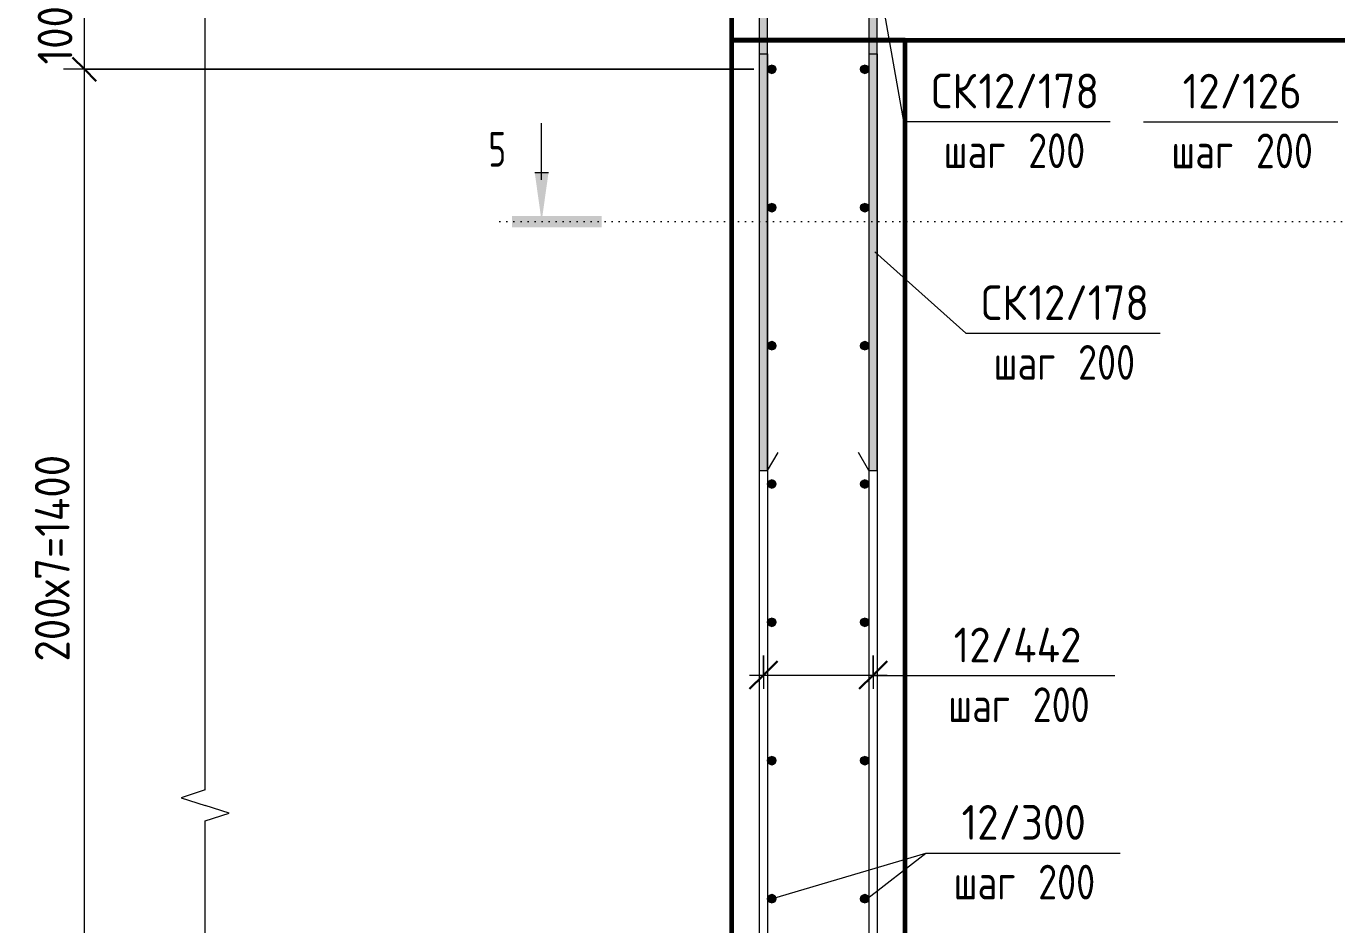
# Model space of a CAD drawing. Header units: millimetres. Extents: x 2384 to 38512, y -3571 to 48684.
# Drawn here: x 2744 to 4632, y 46501 to 47795 of the extents above; entities that cross this region are included whole.
import ezdxf

# ---------------------------------------------------------------- set-up
doc = ezdxf.new("R2010")
doc.units = ezdxf.units.MM
doc.linetypes.add('04 Пунктир 10мм', pattern=[10, 0, -10])
for name, color, linetype, lineweight in [('AA_Dim', 7, 'Continuous', 9), ('AA_Dim-20', 7, 'Continuous', 9), ('AA_Oformlenie', 7, 'Continuous', 9), ('AA_Razrez', 7, 'Continuous', 9), ('AA_Vinoska', 7, 'Continuous', 9), ('AF_Stena_Опалубка', 253, 'Continuous', 20), ('KR_Armatura', 7, 'Continuous', 20), ('KR_Armatura_Tonkie', 7, 'Continuous', 20)]:
    doc.layers.add(name, color=color, linetype=linetype, lineweight=lineweight)
doc.styles.add('ISOCPEUR', font='isocpeur.ttf', dxfattribs={"width": 0.7, "height": 50})
doc.styles.add('ISOCPEUR_1', font='isocpeur.ttf', dxfattribs={"width": 0.9, "height": 50})
doc.styles.add('ISOCPEUR_2', font='isocpeur.ttf', dxfattribs={"width": 0.8, "height": 50})
doc.dimstyles.new('05_Округл_50мм__непрозр_', dxfattribs={"dimscale": 304.8, "dimtxt": 49.799059, "dimasz": 0.111549, "dimexe": 0.098425, "dimexo": 0.065617, "dimgap": 0.019685, "dimtad": 1, "dimdec": 0, "dimrnd": 50, "dimdsep": 46, "dimtxsty": 'ISOCPEUR_1', "dimblk1": 'OBLIQUE', "dimblk2": 'OBLIQUE', "dimsah": 1, "dimcen": 0.09, "dimdle": 0.098425, "dimazin": 0, "dimtfac": 1, "dimtdec": 4, "dimtix": 1, "dimtmove": 0, "dimatfit": 3, "dimfxl": 1, "dimtvp": 1, "dimtfill": 1, "dimtolj": 1, "dimtzin": 0, "dimlwd": 18, "dimlwe": 18, "dimarcsym": 2})
doc.dimstyles.new('05_Округл_5мм__прозр__1', dxfattribs={"dimscale": 304.8, "dimtxt": 49.799059, "dimasz": 0.111549, "dimexe": 0.098425, "dimexo": 0.065617, "dimgap": 0.006562, "dimtad": 1, "dimdec": 0, "dimrnd": 5, "dimdsep": 46, "dimtxsty": 'ISOCPEUR_1', "dimblk1": 'OBLIQUE', "dimblk2": 'OBLIQUE', "dimsah": 1, "dimcen": 0.09, "dimdle": 0.098425, "dimazin": 0, "dimtfac": 1, "dimtdec": 4, "dimtix": 1, "dimtmove": 0, "dimatfit": 3, "dimfxl": 1, "dimtvp": 1, "dimtolj": 1, "dimtzin": 0, "dimlwd": 18, "dimlwe": 18, "dimarcsym": 2})
doc.dimstyles.new('10_Раскладка_арматуры_с_засечками', dxfattribs={"dimscale": 304.8, "dimtxt": 0.18, "dimasz": 0.131234, "dimexe": 0.065617, "dimexo": 0, "dimgap": 0, "dimtad": 1, "dimdec": 3, "dimrnd": 0.001, "dimdsep": 46, "dimtxsty": 'ISOCPEUR_2', "dimblk1": 'OBLIQUE', "dimblk2": 'OBLIQUE', "dimsah": 1, "dimcen": 0.09, "dimdle": 0.065617, "dimazin": 0, "dimtfac": 1, "dimtdec": 4, "dimtix": 1, "dimtmove": 0, "dimatfit": 3, "dimfxl": 1, "dimtvp": 1, "dimtolj": 1, "dimtzin": 0, "dimlwd": 18, "dimlwe": 18, "dimarcsym": 2})

# ---------------------------------------------------------------- blocks, each defined once
blk = doc.blocks.new('350_Стержень П торец СК-СГ _НесАрм_РабПлоск_ - 350_Стержень П торец СК-СГ _НесАрм_РабПлоск_-V18-Схема армирования стен входной группы в_о Г_1-Е_1_2_1-3_1 на отм_ -0_920')
at = {"layer": 'KR_Armatura_Tonkie'}
h = blk.add_hatch(color=256, dxfattribs=at)
h.paths.add_polyline_path([(3965.6, 47943), (3970.1, 47943), (3968.6, 47953.9), (3964.4, 47964), (3957.4, 47973), (3953.6, 47972.8), (3955.6, 47971.8), (3956.3, 47971.2), (3957.6, 47969.2), (3957.9, 47968.6), (3958.1, 47967), (3957.9, 47965.4), (3957.2, 47963.9), (3956.3, 47962.8), (3954.3, 47961.5), (3953.6, 47961.2), (3951.7, 47961), (3954, 47958), (3957.1, 47950.7), (3958.3, 47943), (3964.1, 47943)])
h.paths.add_polyline_path([(3946.1, 47966.6), (3946.1, 47967), (3946.4, 47968.9), (3947.2, 47970.4), (3947.8, 47971.2), (3949.1, 47972.2), (3950.5, 47972.8), (3950.5, 47973), (3928.1, 47973), (3935.8, 47972), (3943.1, 47969), (3946.1, 47966.7)])
h = blk.add_hatch(color=256, dxfattribs=at)
h.paths.add_polyline_path([(3964.1, 47155), (3970.1, 47155), (3969.9, 47815), (3958.1, 47815), (3958.3, 47155), (3962.5, 47155)])
h.paths.add_polyline_path([(3965.4, 47827), (3970.1, 47827), (3969.9, 47943), (3958.1, 47943), (3958.3, 47827), (3964.1, 47827)])
blk.add_hatch(color=256, dxfattribs=at).paths.add_polyline_path([(3806.1, 47155), (3812.1, 47155), (3811.9, 47828), (3805.7, 47836), (3801.5, 47846.1), (3800.1, 47857), (3800.3, 47155), (3804.5, 47155)])
for p, q in [((3928.1, 47985), (3842.1, 47985)), ((3814.9, 47955), (3818.5, 47961.1)), ((3824, 47966.3), (3827.8, 47969.3)), ((3829.6, 47970), (3837.1, 47972.3)), ((3842.1, 47973), (3928.1, 47973)), ((3800.1, 47943), (3800.1, 47155)), ((3812.1, 47943), (3813.8, 47952.5)), ((3812.1, 47857), (3812.1, 47943)), ((3958.1, 47943), (3958.1, 47827)), ((3970.1, 47827), (3970.1, 47943)), ((3812.1, 47155), (3812.1, 47827.7)), ((3958.1, 47815), (3958.1, 47155)), ((3970.1, 47155), (3970.1, 47815)), ((3812.1, 47155.1), (3827.1, 47181)), ((3958, 47155.1), (3943.1, 47181)), ((3812.1, 47155), (3800.1, 47155)), ((3970.1, 47155), (3958.1, 47155))]:
    blk.add_line(p, q, dxfattribs=at)
at = {"layer": 'KR_Armatura_Tonkie', "flags": 128}
for points in [[(3819.4, 47978.1), (3817.9, 47977.3), (3815.8, 47975.3)], [(3830.2, 47983.2), (3829.4, 47983), (3826.7, 47981.7)], [(3803.8, 47959.6), (3802.5, 47957.1), (3802.2, 47955.6)], [(3810.4, 47970.1), (3808.6, 47968.4), (3807.5, 47966.4)], [(3928.1, 47973), (3938.7, 47971), (3946.1, 47966.6)], [(3951.4, 47961.1), (3954.7, 47956.9), (3957.9, 47946.5), (3958.1, 47943)], [(3970.1, 47943), (3968.1, 47955.7), (3962.4, 47967.2), (3956.8, 47973)], [(3800.6, 47947.4), (3800.1, 47944.5), (3800.1, 47943)]]:
    blk.add_lwpolyline(points, dxfattribs=at)
blk = doc.blocks.new('350_Стержень П торец СК-СГ _НесАрм_РабПлоск_ - 350_Стержень П торец СК-СГ _НесАрм_РабПлоск_-V19-Схема армирования стен входной группы в_о Г_1-Е_1_2_1-3_1 на отм_ -0_920')
at = {"layer": 'KR_Armatura_Tonkie'}
for p, q in [((3928.1, 47985), (3842.1, 47985)), ((3814.9, 47955), (3818.5, 47961.1)), ((3824, 47966.3), (3827.8, 47969.3)), ((3829.6, 47970), (3837.1, 47972.3)), ((3842.1, 47973), (3928.1, 47973)), ((3928.1, 47973), (3937.6, 47971.3)), ((3940.1, 47970.2), (3946.1, 47966.6)), ((3951.4, 47961.1), (3954.3, 47957.3)), ((3800.1, 47943), (3800.1, 47155)), ((3812.1, 47943), (3813.8, 47952.5)), ((3812.1, 47857), (3812.1, 47943)), ((3955.1, 47955.5), (3957.4, 47948)), ((3958.1, 47943), (3958.1, 47827)), ((3970.1, 47827), (3970.1, 47943)), ((3812.1, 47155), (3812.1, 47827.7)), ((3958.1, 47815), (3958.1, 47155)), ((3970.1, 47155), (3970.1, 47815)), ((3812.1, 47155.1), (3827.1, 47181)), ((3958, 47155.1), (3943.1, 47181)), ((3811.3, 47155), (3800.3, 47155)), ((3811.9, 47155), (3811.5, 47155)), ((3969.9, 47155), (3958.3, 47155))]:
    blk.add_line(p, q, dxfattribs=at)
at = {"layer": 'KR_Armatura_Tonkie', "flags": 128}
for points in [[(3819.4, 47978.1), (3817.9, 47977.3), (3815.8, 47975.3)], [(3830.2, 47983.2), (3829.4, 47983), (3826.7, 47981.7)], [(3803.8, 47959.6), (3802.5, 47957.1), (3802.2, 47955.6)], [(3810.4, 47970.1), (3808.6, 47968.4), (3807.5, 47966.4)], [(3963.1, 47965.7), (3962.4, 47967.2), (3960.4, 47969.3)], [(3800.6, 47947.4), (3800.1, 47944.5), (3800.1, 47943)], [(3968.2, 47954.8), (3968.1, 47955.7), (3966.8, 47958.4)]]:
    blk.add_lwpolyline(points, dxfattribs=at)
blk = doc.blocks.new('011_Прямоугольник обрыва _ЭлУзла_ - 011_Прямоугольник обрыва _ЭлУзла_-3933759-Схема армирования стен входной группы в_о Г_1-Е_1_2_1-3_1 на отм_ -0_920')
at = {"layer": 'AA_Oformlenie'}
for p, q in [((0, -1786.8), (0, 0)), ((0, -5405.3), (0, -1831.3))]:
    blk.add_line(p, q, dxfattribs=at)
blk = doc.blocks.new('DIMBLOCK31-Схема армирования стен входной группы в_о Г_1-Е_1_2_1-3_1 на отм_ -0_920')
at = {"layer": 'AA_Dim-20', "lineweight": 30}
for p, q in [((2828.2, 47833), (2811.2, 47850)), ((2828.2, 47833), (2845.2, 47816)), ((2828.2, 47733), (2811.2, 47750)), ((2828.2, 47733), (2845.2, 47716))]:
    blk.add_line(p, q, dxfattribs=at)
at = {"layer": 'AA_Dim-20', "lineweight": 18}
for p, q in [((3792.1, 47833), (2798.2, 47833)), ((2828.2, 47703), (2828.2, 47833)), ((2828.2, 47833), (3792.1, 47833)), ((3792.1, 47733), (2798.2, 47733)), ((2828.2, 47733), (3792.1, 47733))]:
    blk.add_line(p, q, dxfattribs=at)
at = {"layer": 'AA_Dim-20', "color": 0, "lineweight": 18, "insert": (2760.9, 47739.9), "char_height": 50, "width": 103.429, "attachment_point": 1, "rotation": 90, "line_spacing_factor": 1.149209, "style": 'ISOCPEUR_1'}
blk.add_mtext('100', dxfattribs=at)
blk = doc.blocks.new('_Oblique')
at = {"color": 0, "linetype": 'ByBlock', "lineweight": -2}
blk.add_line((-0.5, -0.5), (0.5, 0.5), dxfattribs=at)
blk = doc.blocks.new('042_М_Арматуры - Диам длина поз _ Комментарий-2260297-Схема армирования стен входной группы в_о Г_1-Е_1_2_1-3_1 на отм_ -0_920')
at = {"layer": 'AA_Vinoska'}
blk.add_line((-7, 0), (7, 0), dxfattribs=at)
blk = doc.blocks.new('DIMBLOCK44-Схема армирования стен входной группы в_о Г_1-Е_1_2_1-3_1 на отм_ -0_920')
at = {"layer": 'AA_Dim-20', "lineweight": 18}
for p, q in [((3806.1, 46889.1), (3806.1, 46840.8)), ((3806.1, 46860.8), (3806.1, 46889.1)), ((3964.1, 46889.1), (3964.1, 46840.8)), ((3964.1, 46860.8), (3964.1, 46889.1)), ((3786.1, 46860.8), (3984.1, 46860.8))]:
    blk.add_line(p, q, dxfattribs=at)
at = {"layer": 'AA_Dim-20', "lineweight": 30}
for p, q in [((3806.1, 46860.8), (3826.1, 46880.8)), ((3964.1, 46860.8), (3984.1, 46880.8)), ((3806.1, 46860.8), (3786.1, 46840.8)), ((3964.1, 46860.8), (3944.1, 46840.8))]:
    blk.add_line(p, q, dxfattribs=at)
blk = doc.blocks.new('DIMBLOCK49-Схема армирования стен входной группы в_о Г_1-Е_1_2_1-3_1 на отм_ -0_920')
at = {"layer": 'AA_Dim-20', "lineweight": 18}
for p, q in [((2828.2, 46339.6), (2828.2, 47763)), ((3792.1, 47733), (2798.2, 47733)), ((2828.2, 47733), (3792.1, 47733)), ((3792.1, 46339.6), (2798.2, 46339.6)), ((2828.2, 46339.6), (3792.1, 46339.6))]:
    blk.add_line(p, q, dxfattribs=at)
at = {"layer": 'AA_Dim-20', "lineweight": 30}
for p, q in [((2828.2, 47733), (2811.2, 47750)), ((2828.2, 47733), (2845.2, 47716)), ((2828.2, 46339.6), (2811.2, 46356.6)), ((2828.2, 46339.6), (2845.2, 46322.6))]:
    blk.add_line(p, q, dxfattribs=at)
at = {"layer": 'AA_Dim-20', "color": 0, "lineweight": 18, "insert": (2756.9, 46880.2), "char_height": 50, "width": 374.642, "attachment_point": 1, "rotation": 90, "line_spacing_factor": 1.149209, "style": 'ISOCPEUR_1', "bg_fill": 3, "box_fill_scale": 1.25, "bg_fill_color": 256, "bg_fill_true_color": 13158600, "bg_fill_transparency": 0}
blk.add_mtext('200х7=1400', dxfattribs=at)
blk = doc.blocks.new('Разрез - Номер узла_ сзади-394133-Схема армирования стен входной группы в_о Г_1-Е_1_2_1-3_1 на отм_ -0_920')
at = {"layer": 'AA_Razrez'}
for points in [[(7.329, 0.404), (7.329, -0.394), (0.873, -0.394), (0.873, 0.404)], [(3.497, -3.533), (2.503, -3.533), (3, 0)]]:
    blk.add_hatch(color=256, dxfattribs=at).paths.add_polyline_path(points)
for p, q in [((2.503, -3.533), (3.497, -3.533)), ((3, -3), (3, -7.096))]:
    blk.add_line(p, q, dxfattribs=at)

msp = doc.modelspace()

# ---------------------------------------------------------------- hatches: boundary and pattern name
at = {"layer": 'KR_Armatura'}
h = msp.add_hatch(color=256, dxfattribs=at)
edge = h.paths.add_edge_path()
edge.add_arc((3818.0619, 47732.9989), 6, 0, 360)
for points in [[(3818.0619, 47726.9989), (3823.258, 47729.9989), (3823.258, 47735.9989), (3818.0619, 47738.9989), (3812.8657, 47735.9989), (3812.8657, 47729.9989)], [(3952.0619, 47726.9989), (3957.258, 47729.9989), (3957.258, 47735.9989), (3952.0619, 47738.9989), (3946.8657, 47735.9989), (3946.8657, 47729.9989)], [(3818.0619, 47527.9426), (3823.258, 47530.9426), (3823.258, 47536.9426), (3818.0619, 47539.9426), (3812.8657, 47536.9426), (3812.8657, 47530.9426)], [(3952.0619, 47527.9426), (3957.258, 47530.9426), (3957.258, 47536.9426), (3952.0619, 47539.9426), (3946.8657, 47536.9426), (3946.8657, 47530.9426)], [(3818.0619, 47328.8863), (3823.258, 47331.8863), (3823.258, 47337.8863), (3818.0619, 47340.8863), (3812.8657, 47337.8863), (3812.8657, 47331.8863)], [(3952.0619, 47328.8863), (3957.258, 47331.8863), (3957.258, 47337.8863), (3952.0619, 47340.8863), (3946.8657, 47337.8863), (3946.8657, 47331.8863)], [(3818.0619, 47129.8299), (3823.258, 47132.8299), (3823.258, 47138.8299), (3818.0619, 47141.8299), (3812.8657, 47138.8299), (3812.8657, 47132.8299)], [(3952.0619, 47129.8299), (3957.258, 47132.8299), (3957.258, 47138.8299), (3952.0619, 47141.8299), (3946.8657, 47138.8299), (3946.8657, 47132.8299)], [(3818.0619, 46930.7736), (3823.258, 46933.7736), (3823.258, 46939.7736), (3818.0619, 46942.7736), (3812.8657, 46939.7736), (3812.8657, 46933.7736)], [(3952.0619, 46930.7736), (3957.258, 46933.7736), (3957.258, 46939.7736), (3952.0619, 46942.7736), (3946.8657, 46939.7736), (3946.8657, 46933.7736)], [(3818.0619, 46731.7173), (3823.258, 46734.7173), (3823.258, 46740.7173), (3818.0619, 46743.7173), (3812.8657, 46740.7173), (3812.8657, 46734.7173)], [(3952.0619, 46731.7173), (3957.258, 46734.7173), (3957.258, 46740.7173), (3952.0619, 46743.7173), (3946.8657, 46740.7173), (3946.8657, 46734.7173)], [(3818.0619, 46532.6609), (3823.258, 46535.6609), (3823.258, 46541.6609), (3818.0619, 46544.6609), (3812.8657, 46541.6609), (3812.8657, 46535.6609)], [(3952.0619, 46532.6609), (3957.258, 46535.6609), (3957.258, 46541.6609), (3952.0619, 46544.6609), (3946.8657, 46541.6609), (3946.8657, 46535.6609)]]:
    msp.add_hatch(color=256, dxfattribs=at).paths.add_polyline_path(points)
h = msp.add_hatch(color=256, dxfattribs=at)
edge = h.paths.add_edge_path()
edge.add_arc((3952.0619, 47732.9989), 6, 0, 360)
h = msp.add_hatch(color=256, dxfattribs=at)
edge = h.paths.add_edge_path()
edge.add_arc((3818.0619, 47533.9426), 6, 0, 360)
h = msp.add_hatch(color=256, dxfattribs=at)
edge = h.paths.add_edge_path()
edge.add_arc((3952.0619, 47533.9426), 6, 0, 360)
h = msp.add_hatch(color=256, dxfattribs=at)
edge = h.paths.add_edge_path()
edge.add_arc((3818.0619, 47334.8863), 6, 0, 360)
h = msp.add_hatch(color=256, dxfattribs=at)
edge = h.paths.add_edge_path()
edge.add_arc((3952.0619, 47334.8863), 6, 0, 360)
h = msp.add_hatch(color=256, dxfattribs=at)
edge = h.paths.add_edge_path()
edge.add_arc((3818.0619, 47135.8299), 6, 0, 360)
h = msp.add_hatch(color=256, dxfattribs=at)
edge = h.paths.add_edge_path()
edge.add_arc((3952.0619, 47135.8299), 6, 0, 360)
h = msp.add_hatch(color=256, dxfattribs=at)
edge = h.paths.add_edge_path()
edge.add_arc((3818.0619, 46936.7736), 6, 0, 360)
h = msp.add_hatch(color=256, dxfattribs=at)
edge = h.paths.add_edge_path()
edge.add_arc((3952.0619, 46936.7736), 6, 0, 360)
h = msp.add_hatch(color=256, dxfattribs=at)
edge = h.paths.add_edge_path()
edge.add_arc((3818.0619, 46737.7173), 6, 0, 360)
h = msp.add_hatch(color=256, dxfattribs=at)
edge = h.paths.add_edge_path()
edge.add_arc((3952.0619, 46737.7173), 6, 0, 360)
h = msp.add_hatch(color=256, dxfattribs=at)
edge = h.paths.add_edge_path()
edge.add_arc((3818.0619, 46538.6609), 6, 0, 360)
h = msp.add_hatch(color=256, dxfattribs=at)
edge = h.paths.add_edge_path()
edge.add_arc((3952.0619, 46538.6609), 6, 0, 360)

# ---------------------------------------------------------------- linework, layer by layer
at = {"layer": 'AA_Vinoska'}
for p, q in [((3977.906, 47825.6907), (4007.8361, 47657.6275)), ((4007.8361, 47657.6275), (4025.5481, 47657.6275)), ((3966.7173, 47469.959), (4097.4168, 47352.8386)), ((3963.6282, 46859.9112), (4032.0671, 46859.9112)), ((3001.9788, 46695.3795), (2967.3187, 46684.1178)), ((2967.3187, 46684.1178), (3001.9788, 46672.8561)), ((3036.6198, 46661.8561), (3001.9788, 46672.8561)), ((3001.9788, 46650.8561), (3036.6198, 46661.8561)), ((3951.9966, 46536.1841), (4039.8795, 46604.5405))]:
    msp.add_line(p, q, dxfattribs=at)
at = {"layer": 'AF_Stena_Опалубка', "lineweight": 60}
for p, q in [((3760.0619, 48024.9997), (3760.0619, 47774.9997)), ((3760.0619, 47774.9997), (5510.0616, 47774.9997)), ((3760.0619, 47774.9997), (3760.0619, 46145)), ((4010.0619, 47774.9997), (3760.0619, 47774.9997)), ((4010.0619, 46145), (4010.0619, 47774.9997))]:
    msp.add_line(p, q, dxfattribs=at)
at = {"layer": 'KR_Armatura'}
for p, q in [((3818.0619, 47738.9989), (3812.8657, 47735.9989)), ((3812.8657, 47735.9989), (3812.8657, 47729.9989)), ((3823.258, 47735.9989), (3818.0619, 47738.9989)), ((3823.258, 47729.9989), (3823.258, 47735.9989)), ((3952.0619, 47738.9989), (3946.8657, 47735.9989)), ((3946.8657, 47735.9989), (3946.8657, 47729.9989)), ((3957.258, 47735.9989), (3952.0619, 47738.9989)), ((3957.258, 47729.9989), (3957.258, 47735.9989)), ((3812.8657, 47729.9989), (3818.0619, 47726.9989)), ((3818.0619, 47726.9989), (3823.258, 47729.9989)), ((3946.8657, 47729.9989), (3952.0619, 47726.9989)), ((3952.0619, 47726.9989), (3957.258, 47729.9989)), ((3818.0619, 47539.9426), (3812.8657, 47536.9426)), ((3812.8657, 47536.9426), (3812.8657, 47530.9426)), ((3812.8657, 47530.9426), (3818.0619, 47527.9426)), ((3823.258, 47536.9426), (3818.0619, 47539.9426)), ((3818.0619, 47527.9426), (3823.258, 47530.9426)), ((3823.258, 47530.9426), (3823.258, 47536.9426)), ((3952.0619, 47539.9426), (3946.8657, 47536.9426)), ((3946.8657, 47536.9426), (3946.8657, 47530.9426)), ((3946.8657, 47530.9426), (3952.0619, 47527.9426)), ((3957.258, 47536.9426), (3952.0619, 47539.9426)), ((3952.0619, 47527.9426), (3957.258, 47530.9426)), ((3957.258, 47530.9426), (3957.258, 47536.9426)), ((3818.0619, 47340.8863), (3812.8657, 47337.8863)), ((3812.8657, 47337.8863), (3812.8657, 47331.8863)), ((3823.258, 47337.8863), (3818.0619, 47340.8863)), ((3823.258, 47331.8863), (3823.258, 47337.8863)), ((3952.0619, 47340.8863), (3946.8657, 47337.8863)), ((3946.8657, 47337.8863), (3946.8657, 47331.8863)), ((3957.258, 47337.8863), (3952.0619, 47340.8863)), ((3957.258, 47331.8863), (3957.258, 47337.8863)), ((3812.8657, 47331.8863), (3818.0619, 47328.8863)), ((3818.0619, 47328.8863), (3823.258, 47331.8863)), ((3946.8657, 47331.8863), (3952.0619, 47328.8863)), ((3952.0619, 47328.8863), (3957.258, 47331.8863)), ((3818.0619, 47141.8299), (3812.8657, 47138.8299)), ((3812.8657, 47138.8299), (3812.8657, 47132.8299)), ((3812.8657, 47132.8299), (3818.0619, 47129.8299)), ((3823.258, 47138.8299), (3818.0619, 47141.8299)), ((3818.0619, 47129.8299), (3823.258, 47132.8299)), ((3823.258, 47132.8299), (3823.258, 47138.8299)), ((3952.0619, 47141.8299), (3946.8657, 47138.8299)), ((3946.8657, 47138.8299), (3946.8657, 47132.8299)), ((3946.8657, 47132.8299), (3952.0619, 47129.8299)), ((3957.258, 47138.8299), (3952.0619, 47141.8299)), ((3952.0619, 47129.8299), (3957.258, 47132.8299)), ((3957.258, 47132.8299), (3957.258, 47138.8299)), ((3818.0619, 46942.7736), (3812.8657, 46939.7736)), ((3812.8657, 46939.7736), (3812.8657, 46933.7736)), ((3823.258, 46939.7736), (3818.0619, 46942.7736)), ((3823.258, 46933.7736), (3823.258, 46939.7736)), ((3952.0619, 46942.7736), (3946.8657, 46939.7736)), ((3946.8657, 46939.7736), (3946.8657, 46933.7736)), ((3957.258, 46939.7736), (3952.0619, 46942.7736)), ((3957.258, 46933.7736), (3957.258, 46939.7736)), ((3812.8657, 46933.7736), (3818.0619, 46930.7736)), ((3818.0619, 46930.7736), (3823.258, 46933.7736)), ((3946.8657, 46933.7736), (3952.0619, 46930.7736)), ((3952.0619, 46930.7736), (3957.258, 46933.7736)), ((3818.0619, 46743.7173), (3812.8657, 46740.7173)), ((3812.8657, 46740.7173), (3812.8657, 46734.7173)), ((3812.8657, 46734.7173), (3818.0619, 46731.7173)), ((3823.258, 46740.7173), (3818.0619, 46743.7173)), ((3818.0619, 46731.7173), (3823.258, 46734.7173)), ((3823.258, 46734.7173), (3823.258, 46740.7173)), ((3952.0619, 46743.7173), (3946.8657, 46740.7173)), ((3946.8657, 46740.7173), (3946.8657, 46734.7173)), ((3946.8657, 46734.7173), (3952.0619, 46731.7173)), ((3957.258, 46740.7173), (3952.0619, 46743.7173)), ((3952.0619, 46731.7173), (3957.258, 46734.7173)), ((3957.258, 46734.7173), (3957.258, 46740.7173)), ((3818.0619, 46544.6609), (3812.8657, 46541.6609)), ((3823.258, 46541.6609), (3818.0619, 46544.6609)), ((3952.0619, 46544.6609), (3946.8657, 46541.6609)), ((3957.258, 46541.6609), (3952.0619, 46544.6609)), ((3812.8657, 46541.6609), (3812.8657, 46535.6609)), ((3812.8657, 46535.6609), (3818.0619, 46532.6609)), ((3818.0619, 46532.6609), (3823.258, 46535.6609)), ((3823.258, 46535.6609), (3823.258, 46541.6609)), ((3946.8657, 46541.6609), (3946.8657, 46535.6609)), ((3946.8657, 46535.6609), (3952.0619, 46532.6609)), ((3952.0619, 46532.6609), (3957.258, 46535.6609)), ((3957.258, 46535.6609), (3957.258, 46541.6609))]:
    msp.add_line(p, q, dxfattribs=at)
for centre in [(3818.0619, 47732.9989), (3952.0619, 47732.9989), (3818.0619, 47533.9426), (3952.0619, 47533.9426), (3818.0619, 47334.8863), (3952.0619, 47334.8863), (3818.0619, 47135.8299), (3952.0619, 47135.8299), (3818.0619, 46936.7736), (3952.0619, 46936.7736), (3818.0619, 46737.7173), (3952.0619, 46737.7173), (3818.0619, 46538.6609), (3952.0619, 46538.6609)]:
    msp.add_circle(centre, 6, dxfattribs=at)
at = {"layer": 'KR_Armatura_Tonkie'}
for p, q in [((3800.0619, 47755.0518), (3800.0619, 43334.2479)), ((3800.0619, 47755.0518), (3812.0619, 47755.0518)), ((3812.0619, 47755.0518), (3812.0619, 43334.2479)), ((3958.0619, 47755.0518), (3958.0619, 43334.2479)), ((3958.0619, 47755.0518), (3970.0619, 47755.0518)), ((3970.0619, 47755.0518), (3970.0619, 43334.2479))]:
    msp.add_line(p, q, dxfattribs=at)

# ---------------------------------------------------------------- block references
at = {"layer": 'AA_Oformlenie'}
msp.add_blockref('011_Прямоугольник обрыва _ЭлУзла_ - 011_Прямоугольник обрыва _ЭлУзла_-3933759-Схема армирования стен входной группы в_о Г_1-Е_1_2_1-3_1 на отм_ -0_920', (3001.9788, 48482.1414), dxfattribs=at)
at = {"layer": 'AA_Vinoska', "xscale": 19.99999999999999, "yscale": 19.99999999999999, "zscale": 19.99999999999999}
for p in [(4165.5481, 47657.6275), (4493.4958, 47657.427), (4237.4168, 47352.8386), (4172.0671, 46859.9112), (4179.8795, 46604.5405), (4179.8795, 46604.5405)]:
    msp.add_blockref('042_М_Арматуры - Диам длина поз _ Комментарий-2260297-Схема армирования стен входной группы в_о Г_1-Е_1_2_1-3_1 на отм_ -0_920', p, dxfattribs=at)
at = {"layer": 'KR_Armatura_Tonkie'}
for name in ['350_Стержень П торец СК-СГ _НесАрм_РабПлоск_ - 350_Стержень П торец СК-СГ _НесАрм_РабПлоск_-V18-Схема армирования стен входной группы в_о Г_1-Е_1_2_1-3_1 на отм_ -0_920', '350_Стержень П торец СК-СГ _НесАрм_РабПлоск_ - 350_Стержень П торец СК-СГ _НесАрм_РабПлоск_-V19-Схема армирования стен входной группы в_о Г_1-Е_1_2_1-3_1 на отм_ -0_920', '350_Стержень П торец СК-СГ _НесАрм_РабПлоск_ - 350_Стержень П торец СК-СГ _НесАрм_РабПлоск_-V19-Схема армирования стен входной группы в_о Г_1-Е_1_2_1-3_1 на отм_ -0_920', '350_Стержень П торец СК-СГ _НесАрм_РабПлоск_ - 350_Стержень П торец СК-СГ _НесАрм_РабПлоск_-V19-Схема армирования стен входной группы в_о Г_1-Е_1_2_1-3_1 на отм_ -0_920', '350_Стержень П торец СК-СГ _НесАрм_РабПлоск_ - 350_Стержень П торец СК-СГ _НесАрм_РабПлоск_-V19-Схема армирования стен входной группы в_о Г_1-Е_1_2_1-3_1 на отм_ -0_920']:
    msp.add_blockref(name, (0, 0), dxfattribs=at)

# ---------------------------------------------------------------- texts
at = {"layer": 'AA_Vinoska', "char_height": 50, "attachment_point": 1}
for s, insert, width, style in [('СК', (4047.8409, 47726.7096), 82.253137, 'ISOCPEUR_1'), ('12/178', (4115.7065, 47726.7096), 210.683475, 'ISOCPEUR_1'), ('12/126', (4409.8086, 47726.5091), 210.683475, 'ISOCPEUR_1'), (' 200', (4161.8892, 47640.7285), 133.4008, 'ISOCPEUR_2'), (' 200', (4489.8369, 47640.528), 133.4008, 'ISOCPEUR_2'), ('шаг', (4065.5809, 47640.7285), 116.7257, 'ISOCPEUR_2'), ('шаг', (4393.5286, 47640.528), 116.7257, 'ISOCPEUR_2'), ('СК', (4119.7096, 47421.9207), 82.253137, 'ISOCPEUR_1'), ('12/178', (4187.5753, 47421.9207), 210.683475, 'ISOCPEUR_1'), (' 200', (4233.758, 47335.9396), 133.4008, 'ISOCPEUR_2'), ('шаг', (4137.4496, 47335.9396), 116.7257, 'ISOCPEUR_2'), ('12/442', (4080.0099, 46928.9933), 230.886, 'ISOCPEUR_1'), ('шаг', (4072.0999, 46843.0123), 116.7257, 'ISOCPEUR_2'), (' 200', (4168.4082, 46843.0123), 133.4008, 'ISOCPEUR_2'), ('12/300', (4091.4223, 46673.6226), 222.227775, 'ISOCPEUR_1'), ('12/300', (4091.4223, 46673.6226), 222.227775, 'ISOCPEUR_1'), (' 200', (4176.2207, 46587.6415), 133.4008, 'ISOCPEUR_2'), (' 200', (4176.2207, 46587.6415), 133.4008, 'ISOCPEUR_2'), ('шаг', (4079.9123, 46587.6415), 116.7257, 'ISOCPEUR_2'), ('шаг', (4079.9123, 46587.6415), 116.7257, 'ISOCPEUR_2')]:
    msp.add_mtext(s, dxfattribs=dict(at, insert=insert, width=width, style=style))

# ---------------------------------------------------------------- dimensions: what is measured, and where the dimension line sits
at = {"layer": 'AA_Dim', "lineweight": 18}
dim = msp.add_linear_dim(base=(2828.2181, 47832.9997), p1=(3812.0619, 47732.9989), p2=(3812.0619, 47832.9997), angle=90, dimstyle='05_Округл_5мм__прозр__1', override={"dimpost": '<>', "dimfxl": 100.000758}, dxfattribs=at)
dim.commit()
dim.dimension.update_dxf_attribs({"geometry": 'DIMBLOCK31-Схема армирования стен входной группы в_о Г_1-Е_1_2_1-3_1 на отм_ -0_920', "text_midpoint": (2801.2181, 47782.9993)})
dim = msp.add_linear_dim(base=(3964.0619, 46860.8123), p1=(3806.0619, 46889.0966), p2=(3964.0619, 46889.0966), dimstyle='10_Раскладка_арматуры_с_засечками', override={"dimpost": '<>', "dimfxl": 158}, dxfattribs=at)
dim.commit()
dim.dimension.update_dxf_attribs({"geometry": 'DIMBLOCK44-Схема армирования стен входной группы в_о Г_1-Е_1_2_1-3_1 на отм_ -0_920', "text_midpoint": (3885.0619, 46885.8123)})

# ---------------------------------------------------------------- next in the draw order: dimensions: what is measured, and where the dimension line sits
dim = msp.add_linear_dim(base=(2828.2181, 47732.9989), p1=(3812.0619, 46339.6046), p2=(3812.0619, 47732.9989), angle=90, dimstyle='05_Округл_50мм__непрозр_', override={"dimpost": '200х7=<>', "dimfxl": 1393.394329}, dxfattribs=at)
dim.commit()
dim.dimension.update_dxf_attribs({"geometry": 'DIMBLOCK49-Схема армирования стен входной группы в_о Г_1-Е_1_2_1-3_1 на отм_ -0_920', "text_midpoint": (2797.2181, 47036.3018)})

# ---------------------------------------------------------------- next in the draw order: linework, layer by layer
at = {"layer": 'AA_Razrez', "linetype": '04 Пунктир 10мм'}
msp.add_line((3426.6558, 47513.6881), (6281.9279, 47513.6881), dxfattribs=at)
at = {"layer": 'AA_Vinoska'}
msp.add_line((3817.8155, 46538.7158), (4039.8795, 46604.5405), dxfattribs=at)

# ---------------------------------------------------------------- next in the draw order: block references
at = {"layer": 'AA_Razrez', "extrusion": (0, 0, -1), "xscale": 19.99999999999999, "yscale": 19.99999999999999, "zscale": 19.99999999999999, "rotation": 180}
msp.add_blockref('Разрез - Номер узла_ сзади-394133-Схема армирования стен входной группы в_о Г_1-Е_1_2_1-3_1 на отм_ -0_920', (-3426.6558, 47513.6881), dxfattribs=at)

# ---------------------------------------------------------------- next in the draw order: texts
at = {"layer": 'AA_Razrez', "insert": (3410.0073, 47642.7915), "char_height": 50, "width": 30.303787, "attachment_point": 1, "style": 'ISOCPEUR'}
msp.add_mtext('\\fISOCPEUR|b0|i0|c204|p34|;\\W.7;5', dxfattribs=at)

doc.saveas('drawing.dxf')
